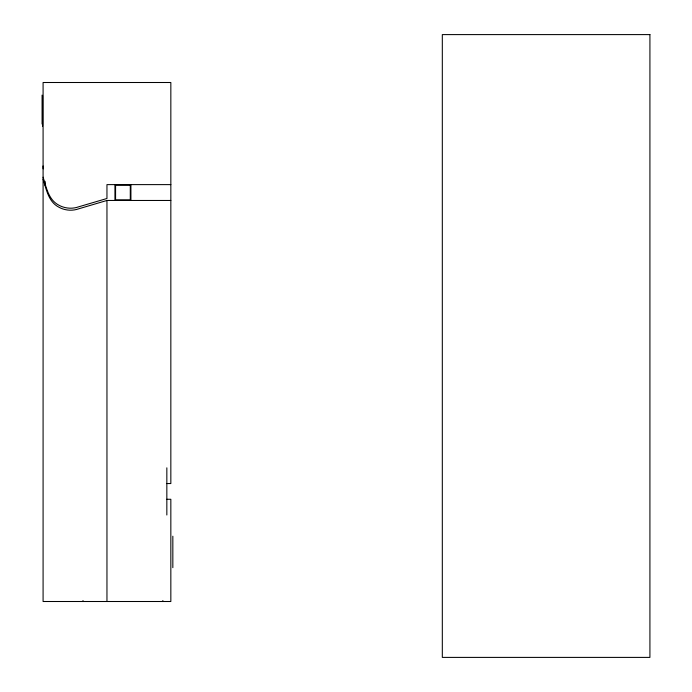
<?xml version="1.0" encoding="UTF-8"?>
<svg xmlns="http://www.w3.org/2000/svg" width="692" height="692" viewBox="0 0 692 692"><rect width="100%" height="100%" fill="white"/><g stroke="black" fill="none" stroke-linecap="round" stroke-linejoin="round"><path stroke-width="1.04" d="M170.838 200.464L106.957 200.464L78.784 208.785A24.272 24.272 0 0 1 58.612 207.046C48.353 201.606 46.329 189.201 43.086 179.202M170.838 184.617L106.957 184.617L106.957 198.492L78.784 206.787A24.272 24.272 0 0 1 58.612 205.048C48.353 199.607 46.329 187.203 43.086 177.204M166.841 483.552L170.838 483.552L170.838 82.504L43.086 82.504L43.086 601.504L170.838 601.504L170.838 499.278L166.841 499.278M172.836 536.213L172.836 567.665M166.841 467.827L166.841 515.004M162.854 600.509L162.854 601.504M130.918 184.617L130.918 200.464M114.941 184.617L114.941 200.464M106.957 200.464L106.957 601.504M83.005 600.509L83.005 601.504M45.084 181.278L45.084 185.387M42.584 95.444L42.584 126.307M42.082 95.107L42.082 124.05M43.163 168.865A43.977 43.977 0 0 1 43.06 165.968M649.918 34.6L442.318 34.6L442.318 657.4L649.918 657.4L649.918 34.6M130.286 185.231L115.573 185.231L115.573 199.841L130.286 199.841L130.286 185.231"/></g></svg>
